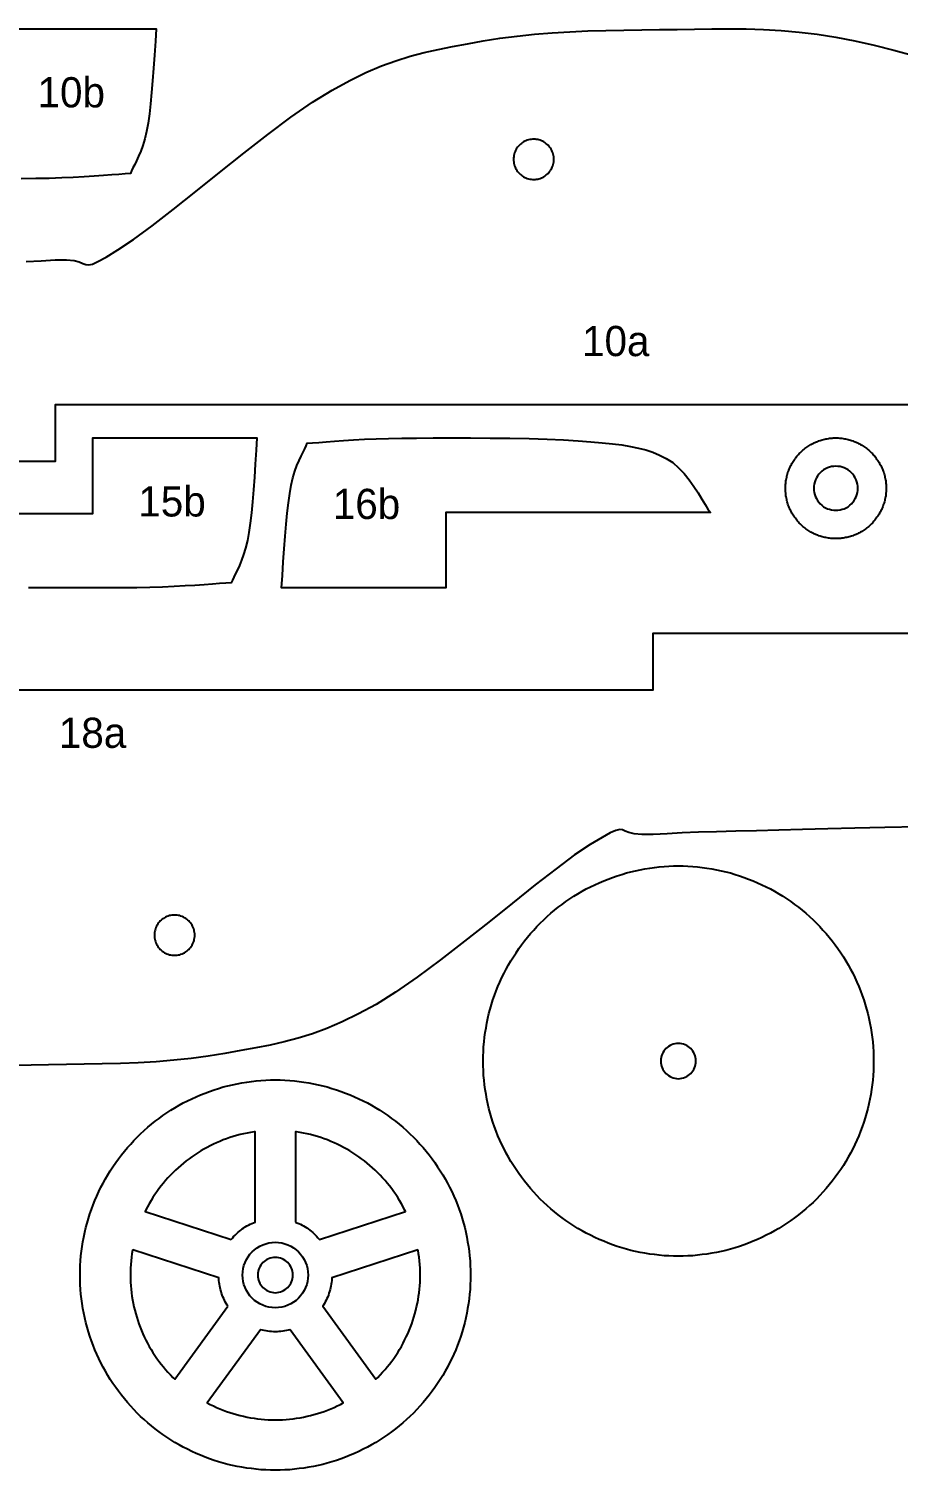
# Model space of a CAD drawing. Header units: metres. Extents: x 6 to 594, y 14 to 134.
# Drawn here: x 65.9 to 134.9, y 19.5 to 134 of the extents above; entities that cross this region are included whole.
import ezdxf
from ezdxf.enums import TextEntityAlignment as Align

# ---------------------------------------------------------------- set-up
doc = ezdxf.new("R2010")
doc.units = ezdxf.units.M
doc.layers.add('CORTAR', color=1, linetype='Continuous')
doc.layers.add('GRABAR', color=5, linetype='Continuous')

msp = doc.modelspace()

# ---------------------------------------------------------------- linework, layer by layer
at = {"layer": 'CORTAR'}
for points in [[(63, 134), (76.04, 134), (75.98, 133.02), (75.91, 131.92), (75.84, 130.88), (75.76, 129.88), (75.68, 128.93), (75.68, 128.93), (75.6, 128.05), (75.5, 127.24), (75.4, 126.5), (75.28, 125.84), (75.14, 125.25), (74.98, 124.73), (74.82, 124.28), (74.65, 123.88), (74.49, 123.52), (74.34, 123.22), (74.2, 122.95), (74.09, 122.71), (74, 122.5), (73.58, 122.47), (73.08, 122.44), (72.51, 122.39), (71.85, 122.34), (71.12, 122.29), (70.33, 122.24), (69.46, 122.19), (68.54, 122.15), (67.55, 122.12), (66.5, 122.1), (65.33, 122.09)], [(65.71, 115.52), (66.91, 115.57), (68.01, 115.64), (68.91, 115.65), (69.53, 115.59), (69.94, 115.48), (70.23, 115.36), (70.45, 115.27), (70.68, 115.24), (70.98, 115.31), (71.42, 115.51), (72.08, 115.87), (73.01, 116.44), (74.25, 117.26), (75.73, 118.35), (77.39, 119.65), (79.19, 121.08), (81.08, 122.59), (83, 124.12), (84.9, 125.6), (86.74, 126.97), (88.46, 128.17), (90.01, 129.14), (91.41, 129.9), (92.7, 130.53), (93.92, 131.05), (95.08, 131.47), (96.2, 131.82), (97.31, 132.11), (98.42, 132.36), (99.57, 132.59), (100.76, 132.81), (102.01, 133.04), (103.33, 133.25), (104.69, 133.43), (106.07, 133.57), (107.47, 133.68), (108.89, 133.77), (110.32, 133.83), (111.75, 133.87), (113.18, 133.9), (114.6, 133.92), (116.01, 133.94), (117.4, 133.95), (118.78, 133.98), (120.15, 133.99), (121.52, 134), (122.89, 133.99), (124.27, 133.94), (125.67, 133.86), (127.09, 133.74), (128.53, 133.57), (130.01, 133.34), (131.52, 133.04), (133.05, 132.7), (134.6, 132.31), (136.17, 131.88)], [(148.01, 104.14), (68.01, 104.14), (68.01, 99.64), (31.51, 99.64)], [(50, 95.5), (71, 95.5), (71, 101.5), (84.04, 101.5), (83.98, 100.52), (83.91, 99.42), (83.84, 98.38), (83.76, 97.38), (83.68, 96.43), (83.68, 96.43), (83.6, 95.55), (83.5, 94.74), (83.4, 94), (83.28, 93.34), (83.14, 92.75), (82.98, 92.23), (82.82, 91.78), (82.65, 91.38), (82.49, 91.02), (82.34, 90.72), (82.2, 90.45), (82.09, 90.21), (82, 90), (81.58, 89.97), (81.08, 89.94), (80.51, 89.89), (79.85, 89.84), (79.12, 89.79), (78.33, 89.74), (77.46, 89.69), (76.54, 89.65), (75.55, 89.62), (74.5, 89.6), (73.33, 89.59), (72, 89.58), (70.56, 89.58), (69.03, 89.58), (67.47, 89.59), (65.91, 89.6)], [(35.5, 81.5), (115.5, 81.5), (115.5, 86), (152, 86)], [(136.56, 70.61), (133.88, 70.56), (131.5, 70.5), (129.36, 70.44), (127.36, 70.39), (125.47, 70.34), (123.71, 70.3), (122.06, 70.26), (120.53, 70.21), (119.11, 70.17), (117.8, 70.12), (116.6, 70.06), (115.5, 70), (114.61, 69.99), (113.99, 70.05), (113.57, 70.16), (113.28, 70.27), (113.06, 70.36), (112.84, 70.39), (112.54, 70.32), (112.09, 70.13), (111.44, 69.76), (110.5, 69.2), (109.26, 68.37), (107.79, 67.28), (106.12, 65.99), (104.32, 64.55), (102.44, 63.04), (100.52, 61.52), (98.61, 60.04), (96.77, 58.67), (95.05, 57.47), (93.5, 56.5), (92.11, 55.74), (90.81, 55.11), (89.6, 54.59), (88.44, 54.16), (87.31, 53.81), (86.2, 53.52), (85.09, 53.27), (83.95, 53.05), (82.76, 52.83), (81.5, 52.6), (80.18, 52.38), (78.83, 52.2), (77.45, 52.06), (76.04, 51.95), (74.62, 51.87), (73.2, 51.81), (71.76, 51.77), (70.33, 51.74), (68.91, 51.72), (67.5, 51.7), (66.11, 51.68), (64.73, 51.66)]]:
    msp.add_lwpolyline(points, dxfattribs=at)
for points in [[(107.58, 123.95), (107.56, 124.05), (107.53, 124.15), (107.49, 124.25), (107.45, 124.34), (107.4, 124.44), (107.34, 124.52), (107.28, 124.61), (107.22, 124.69), (107.15, 124.77), (107.07, 124.84), (106.99, 124.9), (106.9, 124.97), (106.81, 125.02), (106.72, 125.07), (106.63, 125.11), (106.53, 125.15), (106.43, 125.18), (106.33, 125.2), (106.22, 125.22), (106.12, 125.23), (106.01, 125.24), (105.91, 125.23), (105.81, 125.22), (105.7, 125.2), (105.6, 125.18), (105.5, 125.15), (105.4, 125.11), (105.31, 125.07), (105.21, 125.02), (105.13, 124.97), (105.04, 124.9), (104.96, 124.84), (104.88, 124.77), (104.81, 124.69), (104.74, 124.61), (104.68, 124.52), (104.63, 124.44), (104.58, 124.34), (104.54, 124.25), (104.5, 124.15), (104.47, 124.05), (104.44, 123.95), (104.43, 123.84), (104.42, 123.74), (104.41, 123.64), (104.42, 123.53), (104.43, 123.43), (104.44, 123.32), (104.47, 123.22), (104.5, 123.12), (104.54, 123.02), (104.58, 122.93), (104.63, 122.84), (104.68, 122.75), (104.74, 122.66), (104.81, 122.58), (104.88, 122.5), (104.96, 122.43), (105.04, 122.37), (105.13, 122.3), (105.21, 122.25), (105.31, 122.2), (105.4, 122.16), (105.5, 122.12), (105.6, 122.09), (105.7, 122.07), (105.81, 122.05), (105.91, 122.04), (106.01, 122.04), (106.12, 122.04), (106.22, 122.05), (106.33, 122.07), (106.43, 122.09), (106.53, 122.12), (106.63, 122.16), (106.72, 122.2), (106.81, 122.25), (106.9, 122.3), (106.99, 122.37), (107.07, 122.43), (107.15, 122.5), (107.22, 122.58), (107.28, 122.66), (107.34, 122.75), (107.4, 122.84), (107.45, 122.93), (107.49, 123.02), (107.53, 123.12), (107.56, 123.22), (107.58, 123.32), (107.6, 123.43), (107.61, 123.53), (107.61, 123.64), (107.61, 123.74), (107.6, 123.84), (107.58, 123.95)], [(86.36, 94.65), (86.44, 95.53), (86.54, 96.34), (86.64, 97.08), (86.76, 97.74), (86.9, 98.33), (87.06, 98.85), (87.22, 99.3), (87.39, 99.7), (87.55, 100.05), (87.7, 100.36), (87.84, 100.63), (87.95, 100.87), (88.04, 101.08), (88.46, 101.1), (88.96, 101.14), (89.53, 101.19), (90.19, 101.24), (90.92, 101.29), (91.71, 101.34), (92.58, 101.39), (93.5, 101.43), (94.49, 101.46), (95.54, 101.48), (96.71, 101.49), (98.04, 101.5), (99.48, 101.5), (101.01, 101.5), (102.57, 101.49), (104.13, 101.47), (105.65, 101.45), (107.08, 101.4), (108.39, 101.35), (109.54, 101.28), (110.54, 101.2), (111.44, 101.12), (112.27, 101.04), (113.01, 100.94), (113.7, 100.83), (114.33, 100.7), (114.92, 100.55), (115.48, 100.36), (116.01, 100.14), (116.54, 99.88), (117.05, 99.55), (117.52, 99.13), (117.96, 98.67), (118.36, 98.16), (118.73, 97.64), (119.06, 97.13), (119.36, 96.64), (119.62, 96.21), (119.85, 95.85), (120.04, 95.58), (99.04, 95.58), (99.04, 89.58), (86, 89.58), (86.06, 90.56), (86.13, 91.65), (86.2, 92.7), (86.28, 93.7), (86.36, 94.65)], [(134, 97.4), (134, 97.3), (133.99, 97.21), (133.98, 97.11), (133.97, 97.01), (133.96, 96.91), (133.94, 96.82), (133.92, 96.72), (133.9, 96.62), (133.88, 96.53), (133.86, 96.43), (133.83, 96.34), (133.8, 96.25), (133.77, 96.15), (133.73, 96.06), (133.7, 95.97), (133.66, 95.88), (133.62, 95.79), (133.57, 95.7), (133.53, 95.61), (133.48, 95.53), (133.43, 95.44), (133.38, 95.36), (133.33, 95.28), (133.27, 95.2), (133.21, 95.12), (133.15, 95.04), (133.09, 94.96), (133.03, 94.89), (132.96, 94.81), (132.9, 94.74), (132.83, 94.67), (132.76, 94.6), (132.69, 94.54), (132.61, 94.47), (132.54, 94.41), (132.46, 94.35), (132.38, 94.29), (132.3, 94.23), (132.22, 94.17), (132.14, 94.12), (132.06, 94.07), (131.97, 94.02), (131.89, 93.97), (131.8, 93.93), (131.71, 93.88), (131.62, 93.84), (131.53, 93.8), (131.44, 93.77), (131.35, 93.73), (131.25, 93.7), (131.16, 93.67), (131.07, 93.64), (130.97, 93.62), (130.88, 93.6), (130.78, 93.58), (130.68, 93.56), (130.59, 93.54), (130.49, 93.53), (130.39, 93.52), (130.29, 93.51), (130.2, 93.5), (130.1, 93.5), (130, 93.5), (129.9, 93.5), (129.8, 93.5), (129.71, 93.51), (129.61, 93.52), (129.51, 93.53), (129.41, 93.54), (129.32, 93.56), (129.22, 93.58), (129.12, 93.6), (129.03, 93.62), (128.93, 93.64), (128.84, 93.67), (128.75, 93.7), (128.65, 93.73), (128.56, 93.77), (128.47, 93.8), (128.38, 93.84), (128.29, 93.88), (128.2, 93.93), (128.11, 93.97), (128.03, 94.02), (127.94, 94.07), (127.86, 94.12), (127.78, 94.17), (127.7, 94.23), (127.62, 94.29), (127.54, 94.35), (127.46, 94.41), (127.39, 94.47), (127.31, 94.54), (127.24, 94.6), (127.17, 94.67), (127.1, 94.74), (127.04, 94.81), (126.97, 94.89), (126.91, 94.96), (126.85, 95.04), (126.79, 95.12), (126.73, 95.2), (126.67, 95.28), (126.62, 95.36), (126.57, 95.44), (126.52, 95.53), (126.47, 95.61), (126.43, 95.7), (126.38, 95.79), (126.34, 95.88), (126.3, 95.97), (126.27, 96.06), (126.23, 96.15), (126.2, 96.25), (126.17, 96.34), (126.14, 96.43), (126.12, 96.53), (126.1, 96.62), (126.08, 96.72), (126.06, 96.82), (126.04, 96.91), (126.03, 97.01), (126.02, 97.11), (126.01, 97.21), (126, 97.3), (126, 97.4), (126, 97.5), (126, 97.6), (126, 97.7), (126.01, 97.79), (126.02, 97.89), (126.03, 97.99), (126.04, 98.09), (126.06, 98.18), (126.08, 98.28), (126.1, 98.38), (126.12, 98.47), (126.14, 98.57), (126.17, 98.66), (126.2, 98.75), (126.23, 98.85), (126.27, 98.94), (126.3, 99.03), (126.34, 99.12), (126.38, 99.21), (126.43, 99.3), (126.47, 99.39), (126.52, 99.47), (126.57, 99.56), (126.62, 99.64), (126.67, 99.72), (126.73, 99.8), (126.79, 99.88), (126.85, 99.96), (126.91, 100.04), (126.97, 100.11), (127.04, 100.19), (127.1, 100.26), (127.17, 100.33), (127.24, 100.4), (127.31, 100.46), (127.39, 100.53), (127.46, 100.59), (127.54, 100.65), (127.62, 100.71), (127.7, 100.77), (127.78, 100.83), (127.86, 100.88), (127.94, 100.93), (128.03, 100.98), (128.11, 101.03), (128.2, 101.07), (128.29, 101.12), (128.38, 101.16), (128.47, 101.2), (128.56, 101.23), (128.65, 101.27), (128.75, 101.3), (128.84, 101.33), (128.93, 101.36), (129.03, 101.38), (129.12, 101.4), (129.22, 101.42), (129.32, 101.44), (129.41, 101.46), (129.51, 101.47), (129.61, 101.48), (129.71, 101.49), (129.8, 101.5), (129.9, 101.5), (130, 101.5), (130.1, 101.5), (130.2, 101.5), (130.29, 101.49), (130.39, 101.48), (130.49, 101.47), (130.59, 101.46), (130.68, 101.44), (130.78, 101.42), (130.88, 101.4), (130.97, 101.38), (131.07, 101.36), (131.16, 101.33), (131.25, 101.3), (131.35, 101.27), (131.44, 101.23), (131.53, 101.2), (131.62, 101.16), (131.71, 101.12), (131.8, 101.07), (131.89, 101.03), (131.97, 100.98), (132.06, 100.93), (132.14, 100.88), (132.22, 100.83), (132.3, 100.77), (132.38, 100.71), (132.46, 100.65), (132.54, 100.59), (132.61, 100.53), (132.69, 100.46), (132.76, 100.4), (132.83, 100.33), (132.9, 100.26), (132.96, 100.19), (133.03, 100.11), (133.09, 100.04), (133.15, 99.96), (133.21, 99.88), (133.27, 99.8), (133.33, 99.72), (133.38, 99.64), (133.43, 99.56), (133.48, 99.47), (133.53, 99.39), (133.57, 99.3), (133.62, 99.21), (133.66, 99.12), (133.7, 99.03), (133.73, 98.94), (133.77, 98.85), (133.8, 98.75), (133.83, 98.66), (133.86, 98.57), (133.88, 98.47), (133.9, 98.38), (133.92, 98.28), (133.94, 98.18), (133.96, 98.09), (133.97, 97.99), (133.98, 97.89), (133.99, 97.79), (134, 97.7), (134, 97.6), (134, 97.5), (134, 97.4)], [(131.74, 97.67), (131.72, 97.84), (131.67, 98.01), (131.62, 98.17), (131.54, 98.32), (131.46, 98.47), (131.35, 98.61), (131.24, 98.74), (131.11, 98.85), (130.97, 98.96), (130.82, 99.04), (130.67, 99.12), (130.51, 99.17), (130.34, 99.22), (130.17, 99.24), (130, 99.25), (129.83, 99.24), (129.66, 99.22), (129.49, 99.17), (129.33, 99.12), (129.18, 99.04), (129.03, 98.96), (128.89, 98.85), (128.76, 98.74), (128.65, 98.61), (128.54, 98.47), (128.46, 98.32), (128.38, 98.17), (128.33, 98.01), (128.28, 97.84), (128.26, 97.67), (128.25, 97.5), (128.26, 97.33), (128.28, 97.16), (128.33, 96.99), (128.38, 96.83), (128.46, 96.68), (128.54, 96.53), (128.65, 96.39), (128.76, 96.26), (128.89, 96.15), (129.03, 96.04), (129.18, 95.96), (129.33, 95.88), (129.49, 95.83), (129.66, 95.78), (129.83, 95.76), (130, 95.75), (130.17, 95.76), (130.34, 95.78), (130.51, 95.83), (130.67, 95.88), (130.82, 95.96), (130.97, 96.04), (131.11, 96.15), (131.24, 96.26), (131.35, 96.39), (131.46, 96.53), (131.54, 96.68), (131.62, 96.83), (131.67, 96.99), (131.72, 97.16), (131.74, 97.33), (131.75, 97.5), (131.74, 97.67)], [(133, 51.62), (132.98, 51.24), (132.96, 50.86), (132.93, 50.48), (132.88, 50.1), (132.83, 49.73), (132.77, 49.35), (132.7, 48.98), (132.62, 48.6), (132.54, 48.23), (132.44, 47.87), (132.33, 47.5), (132.22, 47.14), (132.09, 46.78), (131.96, 46.42), (131.82, 46.07), (131.67, 45.72), (131.51, 45.37), (131.34, 45.03), (131.17, 44.69), (130.99, 44.36), (130.79, 44.03), (130.6, 43.71), (130.39, 43.39), (130.17, 43.07), (129.95, 42.77), (129.72, 42.46), (129.48, 42.17), (129.24, 41.88), (128.98, 41.59), (128.73, 41.31), (128.46, 41.04), (128.19, 40.77), (127.91, 40.52), (127.62, 40.26), (127.33, 40.02), (127.04, 39.78), (126.73, 39.55), (126.43, 39.33), (126.11, 39.11), (125.79, 38.9), (125.47, 38.71), (125.14, 38.51), (124.81, 38.33), (124.47, 38.16), (124.13, 37.99), (123.78, 37.83), (123.43, 37.68), (123.08, 37.54), (122.72, 37.41), (122.36, 37.28), (122, 37.17), (121.63, 37.06), (121.27, 36.96), (120.9, 36.88), (120.52, 36.8), (120.15, 36.73), (119.77, 36.67), (119.4, 36.62), (119.02, 36.57), (118.64, 36.54), (118.26, 36.52), (117.88, 36.5), (117.5, 36.5), (117.12, 36.5), (116.74, 36.52), (116.36, 36.54), (115.98, 36.57), (115.6, 36.62), (115.23, 36.67), (114.85, 36.73), (114.48, 36.8), (114.1, 36.88), (113.73, 36.96), (113.37, 37.06), (113, 37.17), (112.64, 37.28), (112.28, 37.41), (111.92, 37.54), (111.57, 37.68), (111.22, 37.83), (110.87, 37.99), (110.53, 38.16), (110.19, 38.33), (109.86, 38.51), (109.53, 38.71), (109.21, 38.9), (108.89, 39.11), (108.57, 39.33), (108.27, 39.55), (107.96, 39.78), (107.67, 40.02), (107.38, 40.26), (107.09, 40.52), (106.81, 40.77), (106.54, 41.04), (106.27, 41.31), (106.02, 41.59), (105.76, 41.88), (105.52, 42.17), (105.28, 42.46), (105.05, 42.77), (104.83, 43.07), (104.61, 43.39), (104.4, 43.71), (104.21, 44.03), (104.01, 44.36), (103.83, 44.69), (103.66, 45.03), (103.49, 45.37), (103.33, 45.72), (103.18, 46.07), (103.04, 46.42), (102.91, 46.78), (102.78, 47.14), (102.67, 47.5), (102.56, 47.87), (102.46, 48.23), (102.38, 48.6), (102.3, 48.98), (102.23, 49.35), (102.17, 49.73), (102.12, 50.1), (102.07, 50.48), (102.04, 50.86), (102.02, 51.24), (102, 51.62), (102, 52), (102, 52.38), (102.02, 52.76), (102.04, 53.14), (102.07, 53.52), (102.12, 53.9), (102.17, 54.27), (102.23, 54.65), (102.3, 55.02), (102.38, 55.4), (102.46, 55.77), (102.56, 56.13), (102.67, 56.5), (102.78, 56.86), (102.91, 57.22), (103.04, 57.58), (103.18, 57.93), (103.33, 58.28), (103.49, 58.63), (103.66, 58.97), (103.83, 59.31), (104.01, 59.64), (104.21, 59.97), (104.4, 60.29), (104.61, 60.61), (104.83, 60.93), (105.05, 61.23), (105.28, 61.54), (105.52, 61.83), (105.76, 62.12), (106.02, 62.41), (106.27, 62.69), (106.54, 62.96), (106.81, 63.23), (107.09, 63.48), (107.38, 63.74), (107.67, 63.98), (107.96, 64.22), (108.27, 64.45), (108.57, 64.67), (108.89, 64.89), (109.21, 65.1), (109.53, 65.29), (109.86, 65.49), (110.19, 65.67), (110.53, 65.84), (110.87, 66.01), (111.22, 66.17), (111.57, 66.32), (111.92, 66.46), (112.28, 66.59), (112.64, 66.72), (113, 66.83), (113.37, 66.94), (113.73, 67.04), (114.1, 67.12), (114.48, 67.2), (114.85, 67.27), (115.23, 67.33), (115.6, 67.38), (115.98, 67.43), (116.36, 67.46), (116.74, 67.48), (117.12, 67.5), (117.5, 67.5), (117.88, 67.5), (118.26, 67.48), (118.64, 67.46), (119.02, 67.43), (119.4, 67.38), (119.77, 67.33), (120.15, 67.27), (120.52, 67.2), (120.9, 67.12), (121.27, 67.04), (121.63, 66.94), (122, 66.83), (122.36, 66.72), (122.72, 66.59), (123.08, 66.46), (123.43, 66.32), (123.78, 66.17), (124.13, 66.01), (124.47, 65.84), (124.81, 65.67), (125.14, 65.49), (125.47, 65.29), (125.79, 65.1), (126.11, 64.89), (126.43, 64.67), (126.73, 64.45), (127.04, 64.22), (127.33, 63.98), (127.62, 63.74), (127.91, 63.48), (128.19, 63.23), (128.46, 62.96), (128.73, 62.69), (128.98, 62.41), (129.24, 62.12), (129.48, 61.83), (129.72, 61.54), (129.95, 61.23), (130.17, 60.93), (130.39, 60.61), (130.6, 60.29), (130.79, 59.97), (130.99, 59.64), (131.17, 59.31), (131.34, 58.97), (131.51, 58.63), (131.67, 58.28), (131.82, 57.93), (131.96, 57.58), (132.09, 57.22), (132.22, 56.86), (132.33, 56.5), (132.44, 56.13), (132.54, 55.77), (132.62, 55.4), (132.7, 55.02), (132.77, 54.65), (132.83, 54.27), (132.88, 53.9), (132.93, 53.52), (132.96, 53.14), (132.98, 52.76), (133, 52.38), (133, 52), (133, 51.62)], [(75.93, 61.69), (75.95, 61.59), (75.98, 61.49), (76.02, 61.39), (76.07, 61.29), (76.11, 61.2), (76.17, 61.11), (76.23, 61.03), (76.3, 60.95), (76.37, 60.87), (76.45, 60.8), (76.53, 60.73), (76.61, 60.67), (76.7, 60.61), (76.79, 60.57), (76.89, 60.52), (76.99, 60.48), (77.09, 60.45), (77.19, 60.43), (77.29, 60.41), (77.4, 60.4), (77.5, 60.4), (77.6, 60.4), (77.71, 60.41), (77.81, 60.43), (77.91, 60.45), (78.01, 60.48), (78.11, 60.52), (78.21, 60.57), (78.3, 60.61), (78.39, 60.67), (78.47, 60.73), (78.55, 60.8), (78.63, 60.87), (78.7, 60.95), (78.77, 61.03), (78.83, 61.11), (78.89, 61.2), (78.93, 61.29), (78.98, 61.39), (79.02, 61.49), (79.05, 61.59), (79.07, 61.69), (79.09, 61.79), (79.1, 61.9), (79.1, 62), (79.1, 62.1), (79.09, 62.21), (79.07, 62.31), (79.05, 62.41), (79.02, 62.51), (78.98, 62.61), (78.93, 62.71), (78.89, 62.8), (78.83, 62.89), (78.77, 62.97), (78.7, 63.05), (78.63, 63.13), (78.55, 63.2), (78.47, 63.27), (78.39, 63.33), (78.3, 63.39), (78.21, 63.43), (78.11, 63.48), (78.01, 63.52), (77.91, 63.55), (77.81, 63.57), (77.71, 63.59), (77.6, 63.6), (77.5, 63.6), (77.4, 63.6), (77.29, 63.59), (77.19, 63.57), (77.09, 63.55), (76.99, 63.52), (76.89, 63.48), (76.79, 63.43), (76.7, 63.39), (76.61, 63.33), (76.53, 63.27), (76.45, 63.2), (76.37, 63.13), (76.3, 63.05), (76.23, 62.97), (76.17, 62.89), (76.11, 62.8), (76.07, 62.71), (76.02, 62.61), (75.98, 62.51), (75.95, 62.41), (75.93, 62.31), (75.91, 62.21), (75.9, 62.1), (75.9, 62), (75.9, 61.9), (75.91, 61.79), (75.93, 61.69)], [(118.89, 52.14), (118.87, 52.27), (118.84, 52.41), (118.79, 52.54), (118.73, 52.66), (118.66, 52.78), (118.58, 52.89), (118.49, 52.99), (118.39, 53.08), (118.28, 53.16), (118.16, 53.23), (118.04, 53.29), (117.91, 53.34), (117.77, 53.37), (117.64, 53.39), (117.5, 53.4), (117.36, 53.39), (117.23, 53.37), (117.09, 53.34), (116.96, 53.29), (116.84, 53.23), (116.72, 53.16), (116.61, 53.08), (116.51, 52.99), (116.42, 52.89), (116.34, 52.78), (116.27, 52.66), (116.21, 52.54), (116.16, 52.41), (116.13, 52.27), (116.11, 52.14), (116.1, 52), (116.11, 51.86), (116.13, 51.73), (116.16, 51.59), (116.21, 51.46), (116.27, 51.34), (116.34, 51.22), (116.42, 51.11), (116.51, 51.01), (116.61, 50.92), (116.72, 50.84), (116.84, 50.77), (116.96, 50.71), (117.09, 50.66), (117.23, 50.63), (117.36, 50.61), (117.5, 50.6), (117.64, 50.61), (117.77, 50.63), (117.91, 50.66), (118.04, 50.71), (118.16, 50.77), (118.28, 50.84), (118.39, 50.92), (118.49, 51.01), (118.58, 51.11), (118.66, 51.22), (118.73, 51.34), (118.79, 51.46), (118.84, 51.59), (118.87, 51.73), (118.89, 51.86), (118.9, 52), (118.89, 52.14)], [(100.98, 34.24), (100.96, 33.86), (100.93, 33.48), (100.88, 33.1), (100.83, 32.73), (100.77, 32.35), (100.7, 31.98), (100.62, 31.6), (100.54, 31.23), (100.44, 30.87), (100.33, 30.5), (100.22, 30.14), (100.09, 29.78), (99.96, 29.42), (99.82, 29.07), (99.67, 28.72), (99.51, 28.37), (99.34, 28.03), (99.17, 27.69), (98.99, 27.36), (98.79, 27.03), (98.6, 26.71), (98.39, 26.39), (98.17, 26.07), (97.95, 25.77), (97.72, 25.46), (97.48, 25.17), (97.24, 24.88), (96.98, 24.59), (96.73, 24.31), (96.46, 24.04), (96.19, 23.77), (95.91, 23.52), (95.62, 23.26), (95.33, 23.02), (95.04, 22.78), (94.73, 22.55), (94.43, 22.33), (94.11, 22.11), (93.79, 21.9), (93.47, 21.71), (93.14, 21.51), (92.81, 21.33), (92.47, 21.16), (92.13, 20.99), (91.78, 20.83), (91.43, 20.68), (91.08, 20.54), (90.72, 20.41), (90.36, 20.28), (90, 20.17), (89.63, 20.06), (89.27, 19.96), (88.9, 19.88), (88.52, 19.8), (88.15, 19.73), (87.77, 19.67), (87.4, 19.62), (87.02, 19.57), (86.64, 19.54), (86.26, 19.52), (85.88, 19.5), (85.5, 19.5), (85.12, 19.5), (84.74, 19.52), (84.36, 19.54), (83.98, 19.57), (83.6, 19.62), (83.23, 19.67), (82.85, 19.73), (82.48, 19.8), (82.1, 19.88), (81.73, 19.96), (81.37, 20.06), (81, 20.17), (80.64, 20.28), (80.28, 20.41), (79.92, 20.54), (79.57, 20.68), (79.22, 20.83), (78.87, 20.99), (78.53, 21.16), (78.19, 21.33), (77.86, 21.51), (77.53, 21.71), (77.21, 21.9), (76.89, 22.11), (76.57, 22.33), (76.27, 22.55), (75.96, 22.78), (75.67, 23.02), (75.38, 23.26), (75.09, 23.52), (74.81, 23.77), (74.54, 24.04), (74.27, 24.31), (74.02, 24.59), (73.76, 24.88), (73.52, 25.17), (73.28, 25.46), (73.05, 25.77), (72.83, 26.07), (72.61, 26.39), (72.4, 26.71), (72.21, 27.03), (72.01, 27.36), (71.83, 27.69), (71.66, 28.03), (71.49, 28.37), (71.33, 28.72), (71.18, 29.07), (71.04, 29.42), (70.91, 29.78), (70.78, 30.14), (70.67, 30.5), (70.56, 30.87), (70.46, 31.23), (70.38, 31.6), (70.3, 31.98), (70.23, 32.35), (70.17, 32.73), (70.12, 33.1), (70.07, 33.48), (70.04, 33.86), (70.02, 34.24), (70, 34.62), (70, 35), (70, 35.38), (70.02, 35.76), (70.04, 36.14), (70.07, 36.52), (70.12, 36.9), (70.17, 37.27), (70.23, 37.65), (70.3, 38.02), (70.38, 38.4), (70.46, 38.77), (70.56, 39.13), (70.67, 39.5), (70.78, 39.86), (70.91, 40.22), (71.04, 40.58), (71.18, 40.93), (71.33, 41.28), (71.49, 41.63), (71.66, 41.97), (71.83, 42.31), (72.01, 42.64), (72.21, 42.97), (72.4, 43.29), (72.61, 43.61), (72.83, 43.93), (73.05, 44.23), (73.28, 44.54), (73.52, 44.83), (73.76, 45.12), (74.02, 45.41), (74.27, 45.69), (74.54, 45.96), (74.81, 46.23), (75.09, 46.48), (75.38, 46.74), (75.67, 46.98), (75.96, 47.22), (76.27, 47.45), (76.57, 47.67), (76.89, 47.89), (77.21, 48.1), (77.53, 48.29), (77.86, 48.49), (78.19, 48.67), (78.53, 48.84), (78.87, 49.01), (79.22, 49.17), (79.57, 49.32), (79.92, 49.46), (80.28, 49.59), (80.64, 49.72), (81, 49.83), (81.37, 49.94), (81.73, 50.04), (82.1, 50.12), (82.48, 50.2), (82.85, 50.27), (83.23, 50.33), (83.6, 50.38), (83.98, 50.43), (84.36, 50.46), (84.74, 50.48), (85.12, 50.5), (85.5, 50.5), (85.88, 50.5), (86.26, 50.48), (86.64, 50.46), (87.02, 50.43), (87.4, 50.38), (87.77, 50.33), (88.15, 50.27), (88.52, 50.2), (88.9, 50.12), (89.27, 50.04), (89.63, 49.94), (90, 49.83), (90.36, 49.72), (90.72, 49.59), (91.08, 49.46), (91.43, 49.32), (91.78, 49.17), (92.13, 49.01), (92.47, 48.84), (92.81, 48.67), (93.14, 48.49), (93.47, 48.29), (93.79, 48.1), (94.11, 47.89), (94.43, 47.67), (94.73, 47.45), (95.04, 47.22), (95.33, 46.98), (95.62, 46.74), (95.91, 46.48), (96.19, 46.23), (96.46, 45.96), (96.73, 45.69), (96.98, 45.41), (97.24, 45.12), (97.48, 44.83), (97.72, 44.54), (97.95, 44.23), (98.17, 43.93), (98.39, 43.61), (98.6, 43.29), (98.79, 42.97), (98.99, 42.64), (99.17, 42.31), (99.34, 41.97), (99.51, 41.63), (99.67, 41.28), (99.82, 40.93), (99.96, 40.58), (100.09, 40.22), (100.22, 39.86), (100.33, 39.5), (100.44, 39.13), (100.54, 38.77), (100.62, 38.4), (100.7, 38.02), (100.77, 37.65), (100.83, 37.27), (100.88, 36.9), (100.93, 36.52), (100.96, 36.14), (100.98, 35.76), (101, 35.38), (101, 35), (101, 34.62), (100.98, 34.24)], [(81.99, 37.82), (82.02, 37.85), (82.12, 37.97), (82.22, 38.08), (82.32, 38.18), (82.42, 38.28), (82.53, 38.38), (82.65, 38.48), (82.76, 38.57), (82.88, 38.66), (83, 38.74), (83.12, 38.82), (83.25, 38.9), (83.38, 38.97), (83.51, 39.04), (83.64, 39.1), (83.78, 39.16), (83.9, 39.21), (83.9, 46.39), (83.81, 46.38), (83.53, 46.33), (83.26, 46.28), (82.98, 46.22), (82.71, 46.16), (82.43, 46.08), (82.16, 46), (81.89, 45.92), (81.63, 45.83), (81.36, 45.73), (81.1, 45.62), (80.84, 45.51), (80.58, 45.4), (80.33, 45.27), (80.08, 45.14), (79.83, 45.01), (79.59, 44.86), (79.35, 44.72), (79.11, 44.56), (78.88, 44.4), (78.65, 44.24), (78.42, 44.07), (78.2, 43.89), (77.99, 43.71), (77.78, 43.52), (77.57, 43.33), (77.37, 43.13), (77.17, 42.93), (76.98, 42.72), (76.79, 42.51), (76.61, 42.3), (76.43, 42.08), (76.26, 41.85), (76.1, 41.62), (75.94, 41.39), (75.78, 41.15), (75.64, 40.91), (75.49, 40.67), (75.36, 40.42), (75.23, 40.17), (75.16, 40.04), (81.99, 37.82)], [(87.1, 39.21), (87.22, 39.16), (87.36, 39.1), (87.49, 39.04), (87.62, 38.97), (87.75, 38.9), (87.88, 38.82), (88, 38.74), (88.12, 38.66), (88.24, 38.57), (88.35, 38.48), (88.47, 38.38), (88.58, 38.28), (88.68, 38.18), (88.78, 38.08), (88.88, 37.97), (88.98, 37.85), (89.01, 37.82), (95.84, 40.04), (95.77, 40.17), (95.64, 40.42), (95.51, 40.67), (95.36, 40.91), (95.22, 41.15), (95.06, 41.39), (94.9, 41.62), (94.74, 41.85), (94.57, 42.08), (94.39, 42.3), (94.21, 42.51), (94.02, 42.72), (93.83, 42.93), (93.63, 43.13), (93.43, 43.33), (93.22, 43.52), (93.01, 43.71), (92.8, 43.89), (92.58, 44.07), (92.35, 44.24), (92.12, 44.4), (91.89, 44.56), (91.65, 44.72), (91.41, 44.86), (91.17, 45.01), (90.92, 45.14), (90.67, 45.27), (90.42, 45.4), (90.16, 45.51), (89.9, 45.62), (89.64, 45.73), (89.37, 45.83), (89.11, 45.92), (88.84, 46), (88.57, 46.08), (88.29, 46.16), (88.02, 46.22), (87.74, 46.28), (87.47, 46.33), (87.19, 46.38), (87.1, 46.39), (87.1, 39.21)], [(81.73, 32.54), (81.68, 32.62), (81.6, 32.75), (81.53, 32.88), (81.46, 33.01), (81.4, 33.14), (81.34, 33.28), (81.29, 33.41), (81.24, 33.55), (81.19, 33.69), (81.15, 33.84), (81.12, 33.98), (81.09, 34.12), (81.06, 34.27), (81.04, 34.41), (81.02, 34.56), (81.01, 34.71), (81.01, 34.78), (74.18, 37), (74.17, 36.97), (74.12, 36.69), (74.09, 36.41), (74.06, 36.13), (74.03, 35.85), (74.01, 35.56), (74, 35.28), (74, 35), (74, 34.72), (74.01, 34.44), (74.03, 34.15), (74.06, 33.87), (74.09, 33.59), (74.12, 33.31), (74.17, 33.03), (74.22, 32.76), (74.28, 32.48), (74.34, 32.21), (74.42, 31.93), (74.5, 31.66), (74.58, 31.39), (74.67, 31.13), (74.77, 30.86), (74.88, 30.6), (74.99, 30.34), (75.1, 30.08), (75.23, 29.83), (75.36, 29.58), (75.49, 29.33), (75.64, 29.09), (75.78, 28.85), (75.94, 28.61), (76.1, 28.38), (76.26, 28.15), (76.43, 27.92), (76.61, 27.7), (76.79, 27.49), (76.98, 27.28), (77.17, 27.07), (77.37, 26.87), (77.51, 26.73), (81.73, 32.54)], [(97, 35), (97, 35.28), (96.99, 35.56), (96.97, 35.85), (96.94, 36.13), (96.91, 36.41), (96.88, 36.69), (96.83, 36.97), (96.82, 37), (89.99, 34.78), (89.99, 34.71), (89.98, 34.56), (89.96, 34.41), (89.94, 34.27), (89.91, 34.12), (89.88, 33.98), (89.85, 33.84), (89.81, 33.69), (89.76, 33.55), (89.71, 33.41), (89.66, 33.28), (89.6, 33.14), (89.54, 33.01), (89.47, 32.88), (89.4, 32.75), (89.32, 32.62), (89.27, 32.54), (93.49, 26.73), (93.63, 26.87), (93.83, 27.07), (94.02, 27.28), (94.21, 27.49), (94.39, 27.7), (94.57, 27.92), (94.74, 28.15), (94.9, 28.38), (95.06, 28.61), (95.22, 28.85), (95.36, 29.09), (95.51, 29.33), (95.64, 29.58), (95.77, 29.83), (95.9, 30.08), (96.01, 30.34), (96.12, 30.6), (96.23, 30.86), (96.33, 31.13), (96.42, 31.39), (96.5, 31.66), (96.58, 31.93), (96.66, 32.21), (96.72, 32.48), (96.78, 32.76), (96.83, 33.03), (96.88, 33.31), (96.91, 33.59), (96.94, 33.87), (96.97, 34.15), (96.99, 34.44), (97, 34.72), (97, 35)], [(86.89, 35.14), (86.87, 35.27), (86.84, 35.41), (86.79, 35.54), (86.73, 35.66), (86.66, 35.78), (86.58, 35.89), (86.49, 35.99), (86.39, 36.08), (86.28, 36.16), (86.16, 36.23), (86.04, 36.29), (85.91, 36.34), (85.77, 36.37), (85.64, 36.39), (85.5, 36.4), (85.36, 36.39), (85.23, 36.37), (85.09, 36.34), (84.96, 36.29), (84.84, 36.23), (84.72, 36.16), (84.61, 36.08), (84.51, 35.99), (84.42, 35.89), (84.34, 35.78), (84.27, 35.66), (84.21, 35.54), (84.16, 35.41), (84.13, 35.27), (84.11, 35.14), (84.1, 35), (84.11, 34.86), (84.13, 34.73), (84.16, 34.59), (84.21, 34.46), (84.27, 34.34), (84.34, 34.22), (84.42, 34.11), (84.51, 34.01), (84.61, 33.92), (84.72, 33.84), (84.84, 33.77), (84.96, 33.71), (85.09, 33.66), (85.23, 33.63), (85.36, 33.61), (85.5, 33.6), (85.64, 33.61), (85.77, 33.63), (85.91, 33.66), (86.04, 33.71), (86.16, 33.77), (86.28, 33.84), (86.39, 33.92), (86.49, 34.01), (86.58, 34.11), (86.66, 34.22), (86.73, 34.34), (86.79, 34.46), (86.84, 34.59), (86.87, 34.73), (86.89, 34.86), (86.9, 35), (86.89, 35.14)], [(86.68, 30.66), (86.66, 30.65), (86.52, 30.62), (86.38, 30.59), (86.23, 30.56), (86.09, 30.54), (85.94, 30.52), (85.79, 30.51), (85.65, 30.5), (85.5, 30.5), (85.35, 30.5), (85.21, 30.51), (85.06, 30.52), (84.91, 30.54), (84.77, 30.56), (84.62, 30.59), (84.48, 30.62), (84.34, 30.65), (84.32, 30.66), (80.1, 24.85), (80.33, 24.73), (80.58, 24.6), (80.84, 24.49), (81.1, 24.38), (81.36, 24.27), (81.63, 24.17), (81.89, 24.08), (82.16, 24), (82.43, 23.92), (82.71, 23.84), (82.98, 23.78), (83.26, 23.72), (83.53, 23.67), (83.81, 23.62), (84.09, 23.59), (84.37, 23.56), (84.65, 23.53), (84.94, 23.51), (85.22, 23.5), (85.5, 23.5), (85.78, 23.5), (86.06, 23.51), (86.35, 23.53), (86.63, 23.56), (86.91, 23.59), (87.19, 23.62), (87.47, 23.67), (87.74, 23.72), (88.02, 23.78), (88.29, 23.84), (88.57, 23.92), (88.84, 24), (89.11, 24.08), (89.37, 24.17), (89.64, 24.27), (89.9, 24.38), (90.16, 24.49), (90.42, 24.6), (90.67, 24.73), (90.9, 24.85), (86.68, 30.66)]]:
    msp.add_lwpolyline(points, close=True, dxfattribs=at)
at = {"layer": 'GRABAR'}
msp.add_lwpolyline([(88.1, 35), (88.09, 34.75), (88.05, 34.49), (87.99, 34.25), (87.9, 34.01), (87.79, 33.77), (87.66, 33.56), (87.51, 33.35), (87.34, 33.16), (87.15, 32.99), (86.94, 32.84), (86.73, 32.71), (86.49, 32.6), (86.25, 32.51), (86.01, 32.45), (85.75, 32.41), (85.5, 32.4), (85.25, 32.41), (84.99, 32.45), (84.75, 32.51), (84.51, 32.6), (84.27, 32.71), (84.06, 32.84), (83.85, 32.99), (83.66, 33.16), (83.49, 33.35), (83.34, 33.56), (83.21, 33.77), (83.1, 34.01), (83.01, 34.25), (82.95, 34.49), (82.91, 34.75), (82.9, 35), (82.91, 35.25), (82.95, 35.51), (83.01, 35.75), (83.1, 35.99), (83.21, 36.23), (83.34, 36.44), (83.49, 36.65), (83.66, 36.84), (83.85, 37.01), (84.06, 37.16), (84.27, 37.29), (84.51, 37.4), (84.75, 37.49), (84.99, 37.55), (85.25, 37.59), (85.5, 37.6), (85.75, 37.59), (86.01, 37.55), (86.25, 37.49), (86.49, 37.4), (86.73, 37.29), (86.94, 37.16), (87.15, 37.01), (87.34, 36.84), (87.51, 36.65), (87.66, 36.44), (87.79, 36.23), (87.9, 35.99), (87.99, 35.75), (88.05, 35.51), (88.09, 35.25), (88.1, 35)], close=True, dxfattribs=at)

# ---------------------------------------------------------------- texts
for s, p in [('10b', (69.3, 127.04)), ('10a', (112.53, 107.28)), ('15b', (77.3, 94.54)), ('16b', (92.74, 94.34)), ('18a', (70.99, 76.16))]:
    msp.add_text(s, height=2.4, dxfattribs=at).set_placement(p, align=Align.BOTTOM_CENTER)

doc.saveas('drawing.dxf')
